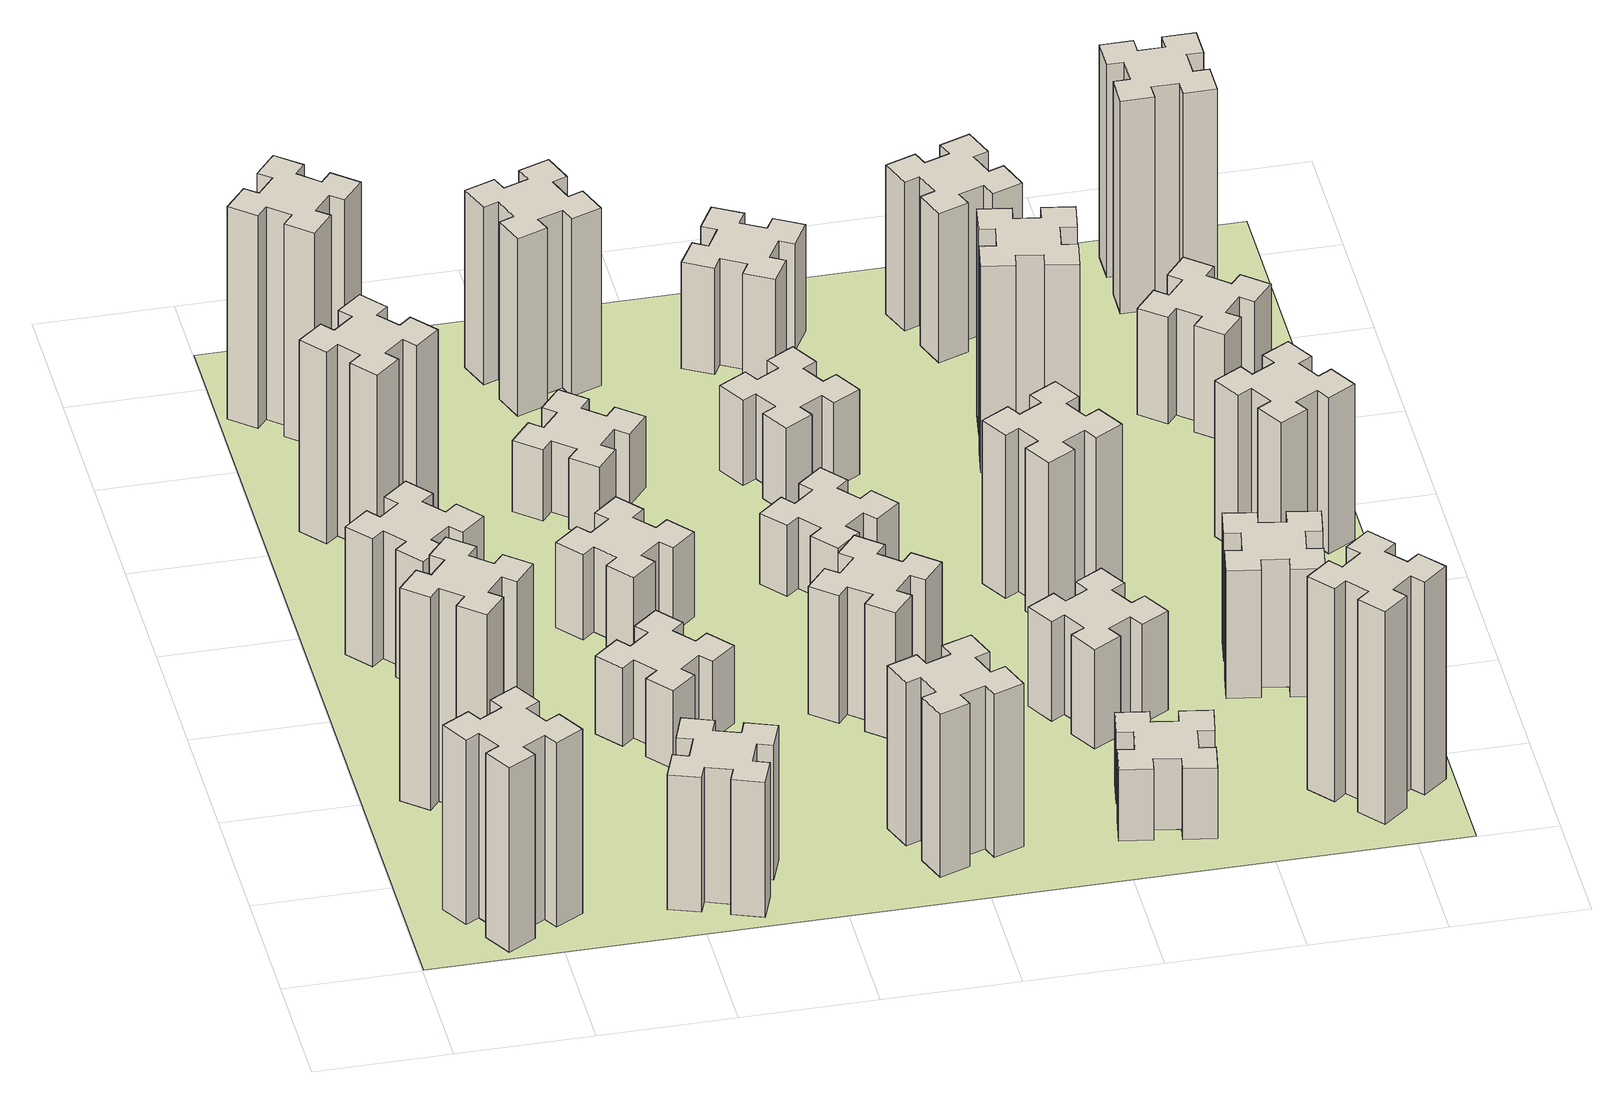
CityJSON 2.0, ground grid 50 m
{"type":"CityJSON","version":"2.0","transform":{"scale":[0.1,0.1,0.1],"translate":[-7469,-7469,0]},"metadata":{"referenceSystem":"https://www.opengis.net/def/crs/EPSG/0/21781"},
"CityObjects":{
"building1":{"type":"Building","attributes":{"class":"1000","function":"1000","usage":"1000","yearOfConstruction":2016,"roofType":"1000","measuredHeight":78,"storeysAboveGround":30,"storeysBelowGround":0},"geometry":[{"type":"Solid","lod":"1","boundaries":[[[[0,1,2,3,4,5,6,7,8,9,10,11,12,13,14,15,16,17,18,19]],[[17,16,20,21]],[[16,15,22,20]],[[15,14,23,22]],[[14,13,24,23]],[[13,12,25,24]],[[12,11,26,25]],[[11,10,27,26]],[[10,9,28,27]],[[9,8,29,28]],[[8,7,30,29]],[[7,6,31,30]],[[6,5,32,31]],[[5,4,33,32]],[[4,3,34,33]],[[3,2,35,34]],[[2,1,36,35]],[[1,0,37,36]],[[0,19,38,37]],[[19,18,39,38]],[[18,17,21,39]],[[24,25,26,27,28,29,30,31,32,33,34,35,36,37,38,39,21,20,22,23]]]]}]},
"building2":{"type":"Building","attributes":{"class":"1000","function":"1000","usage":"1000","yearOfConstruction":2016,"roofType":"1000","measuredHeight":90,"storeysAboveGround":30,"storeysBelowGround":0},"geometry":[{"type":"Solid","lod":"1","boundaries":[[[[40,41,42,43,44,45,46,47,48,49,50,51,52,53,54,55,56,57,58,59]],[[57,56,60,61]],[[56,55,62,60]],[[55,54,63,62]],[[54,53,64,63]],[[53,52,65,64]],[[52,51,66,65]],[[51,50,67,66]],[[50,49,68,67]],[[49,48,69,68]],[[48,47,70,69]],[[47,46,71,70]],[[46,45,72,71]],[[45,44,73,72]],[[44,43,74,73]],[[43,42,75,74]],[[42,41,76,75]],[[41,40,77,76]],[[40,59,78,77]],[[59,58,79,78]],[[58,57,61,79]],[[64,65,66,67,68,69,70,71,72,73,74,75,76,77,78,79,61,60,62,63]]]]}]},
"building3":{"type":"Building","attributes":{"class":"1000","function":"1000","usage":"1000","yearOfConstruction":2016,"roofType":"1000","measuredHeight":54,"storeysAboveGround":30,"storeysBelowGround":0},"geometry":[{"type":"Solid","lod":"1","boundaries":[[[[80,81,82,83,84,85,86,87,88,89,90,91,92,93,94,95,96,97,98,99]],[[97,96,100,101]],[[96,95,102,100]],[[95,94,103,102]],[[94,93,104,103]],[[93,92,105,104]],[[92,91,106,105]],[[91,90,107,106]],[[90,89,108,107]],[[89,88,109,108]],[[88,87,110,109]],[[87,86,111,110]],[[86,85,112,111]],[[85,84,113,112]],[[84,83,114,113]],[[83,82,115,114]],[[82,81,116,115]],[[81,80,117,116]],[[80,99,118,117]],[[99,98,119,118]],[[98,97,101,119]],[[104,105,106,107,108,109,110,111,112,113,114,115,116,117,118,119,101,100,102,103]]]]}]},
"building4":{"type":"Building","attributes":{"class":"1000","function":"1000","usage":"1000","yearOfConstruction":2016,"roofType":"1000","measuredHeight":81,"storeysAboveGround":30,"storeysBelowGround":0},"geometry":[{"type":"Solid","lod":"1","boundaries":[[[[120,121,122,123,124,125,126,127,128,129,130,131,132,133,134,135,136,137,138,139]],[[137,136,140,141]],[[136,135,142,140]],[[135,134,143,142]],[[134,133,144,143]],[[133,132,145,144]],[[132,131,146,145]],[[131,130,147,146]],[[130,129,148,147]],[[129,128,149,148]],[[128,127,150,149]],[[127,126,151,150]],[[126,125,152,151]],[[125,124,153,152]],[[124,123,154,153]],[[123,122,155,154]],[[122,121,156,155]],[[121,120,157,156]],[[120,139,158,157]],[[139,138,159,158]],[[138,137,141,159]],[[144,145,146,147,148,149,150,151,152,153,154,155,156,157,158,159,141,140,142,143]]]]}]},
"building5":{"type":"Building","attributes":{"class":"1000","function":"1000","usage":"1000","yearOfConstruction":2016,"roofType":"1000","measuredHeight":57,"storeysAboveGround":30,"storeysBelowGround":0},"geometry":[{"type":"Solid","lod":"1","boundaries":[[[[160,161,162,163,164,165,166,167,168,169,170,171,172,173,174,175,176,177,178,179]],[[177,176,180,181]],[[176,175,182,180]],[[175,174,183,182]],[[174,173,184,183]],[[173,172,185,184]],[[172,171,186,185]],[[171,170,187,186]],[[170,169,188,187]],[[169,168,189,188]],[[168,167,190,189]],[[167,166,191,190]],[[166,165,192,191]],[[165,164,193,192]],[[164,163,194,193]],[[163,162,195,194]],[[162,161,196,195]],[[161,160,197,196]],[[160,179,198,197]],[[179,178,199,198]],[[178,177,181,199]],[[184,185,186,187,188,189,190,191,192,193,194,195,196,197,198,199,181,180,182,183]]]]}]},
"building6":{"type":"Building","attributes":{"class":"1000","function":"1000","usage":"1000","yearOfConstruction":2016,"roofType":"1000","measuredHeight":90,"storeysAboveGround":30,"storeysBelowGround":0},"geometry":[{"type":"Solid","lod":"1","boundaries":[[[[200,201,202,203,204,205,206,207,208,209,210,211,212,213,214,215,216,217,218,219]],[[217,216,220,221]],[[216,215,222,220]],[[215,214,223,222]],[[214,213,224,223]],[[213,212,225,224]],[[212,211,226,225]],[[211,210,227,226]],[[210,209,228,227]],[[209,208,229,228]],[[208,207,230,229]],[[207,206,231,230]],[[206,205,232,231]],[[205,204,233,232]],[[204,203,234,233]],[[203,202,235,234]],[[202,201,236,235]],[[201,200,237,236]],[[200,219,238,237]],[[219,218,239,238]],[[218,217,221,239]],[[224,225,226,227,228,229,230,231,232,233,234,235,236,237,238,239,221,220,222,223]]]]}]},
"building7":{"type":"Building","attributes":{"class":"1000","function":"1000","usage":"1000","yearOfConstruction":2016,"roofType":"1000","measuredHeight":33,"storeysAboveGround":30,"storeysBelowGround":0},"geometry":[{"type":"Solid","lod":"1","boundaries":[[[[240,241,242,243,244,245,246,247,248,249,250,251,252,253,254,255,256,257,258,259]],[[257,256,260,261]],[[256,255,262,260]],[[255,254,263,262]],[[254,253,264,263]],[[253,252,265,264]],[[252,251,266,265]],[[251,250,267,266]],[[250,249,268,267]],[[249,248,269,268]],[[248,247,270,269]],[[247,246,271,270]],[[246,245,272,271]],[[245,244,273,272]],[[244,243,274,273]],[[243,242,275,274]],[[242,241,276,275]],[[241,240,277,276]],[[240,259,278,277]],[[259,258,279,278]],[[258,257,261,279]],[[264,265,266,267,268,269,270,271,272,273,274,275,276,277,278,279,261,260,262,263]]]]}]},
"building8":{"type":"Building","attributes":{"class":"1000","function":"1000","usage":"1000","yearOfConstruction":2016,"roofType":"1000","measuredHeight":36,"storeysAboveGround":30,"storeysBelowGround":0},"geometry":[{"type":"Solid","lod":"1","boundaries":[[[[280,281,282,283,284,285,286,287,288,289,290,291,292,293,294,295,296,297,298,299]],[[297,296,300,301]],[[296,295,302,300]],[[295,294,303,302]],[[294,293,304,303]],[[293,292,305,304]],[[292,291,306,305]],[[291,290,307,306]],[[290,289,308,307]],[[289,288,309,308]],[[288,287,310,309]],[[287,286,311,310]],[[286,285,312,311]],[[285,284,313,312]],[[284,283,314,313]],[[283,282,315,314]],[[282,281,316,315]],[[281,280,317,316]],[[280,299,318,317]],[[299,298,319,318]],[[298,297,301,319]],[[304,305,306,307,308,309,310,311,312,313,314,315,316,317,318,319,301,300,302,303]]]]}]},
"building9":{"type":"Building","attributes":{"class":"1000","function":"1000","usage":"1000","yearOfConstruction":2016,"roofType":"1000","measuredHeight":30,"storeysAboveGround":30,"storeysBelowGround":0},"geometry":[{"type":"Solid","lod":"1","boundaries":[[[[320,321,322,323,324,325,326,327,328,329,330,331,332,333,334,335,336,337,338,339]],[[337,336,340,341]],[[336,335,342,340]],[[335,334,343,342]],[[334,333,344,343]],[[333,332,345,344]],[[332,331,346,345]],[[331,330,347,346]],[[330,329,348,347]],[[329,328,349,348]],[[328,327,350,349]],[[327,326,351,350]],[[326,325,352,351]],[[325,324,353,352]],[[324,323,354,353]],[[323,322,355,354]],[[322,321,356,355]],[[321,320,357,356]],[[320,339,358,357]],[[339,338,359,358]],[[338,337,341,359]],[[344,345,346,347,348,349,350,351,352,353,354,355,356,357,358,359,341,340,342,343]]]]}]},
"building10":{"type":"Building","attributes":{"class":"1000","function":"1000","usage":"1000","yearOfConstruction":2016,"roofType":"1000","measuredHeight":69,"storeysAboveGround":30,"storeysBelowGround":0},"geometry":[{"type":"Solid","lod":"1","boundaries":[[[[360,361,362,363,364,365,366,367,368,369,370,371,372,373,374,375,376,377,378,379]],[[377,376,380,381]],[[376,375,382,380]],[[375,374,383,382]],[[374,373,384,383]],[[373,372,385,384]],[[372,371,386,385]],[[371,370,387,386]],[[370,369,388,387]],[[369,368,389,388]],[[368,367,390,389]],[[367,366,391,390]],[[366,365,392,391]],[[365,364,393,392]],[[364,363,394,393]],[[363,362,395,394]],[[362,361,396,395]],[[361,360,397,396]],[[360,379,398,397]],[[379,378,399,398]],[[378,377,381,399]],[[384,385,386,387,388,389,390,391,392,393,394,395,396,397,398,399,381,380,382,383]]]]}]},
"building11":{"type":"Building","attributes":{"class":"1000","function":"1000","usage":"1000","yearOfConstruction":2016,"roofType":"1000","measuredHeight":75,"storeysAboveGround":30,"storeysBelowGround":0},"geometry":[{"type":"Solid","lod":"1","boundaries":[[[[400,401,402,403,404,405,406,407,408,409,410,411,412,413,414,415,416,417,418,419]],[[417,416,420,421]],[[416,415,422,420]],[[415,414,423,422]],[[414,413,424,423]],[[413,412,425,424]],[[412,411,426,425]],[[411,410,427,426]],[[410,409,428,427]],[[409,408,429,428]],[[408,407,430,429]],[[407,406,431,430]],[[406,405,432,431]],[[405,404,433,432]],[[404,403,434,433]],[[403,402,435,434]],[[402,401,436,435]],[[401,400,437,436]],[[400,419,438,437]],[[419,418,439,438]],[[418,417,421,439]],[[424,425,426,427,428,429,430,431,432,433,434,435,436,437,438,439,421,420,422,423]]]]}]},
"building12":{"type":"Building","attributes":{"class":"1000","function":"1000","usage":"1000","yearOfConstruction":2016,"roofType":"1000","measuredHeight":54,"storeysAboveGround":30,"storeysBelowGround":0},"geometry":[{"type":"Solid","lod":"1","boundaries":[[[[440,441,442,443,444,445,446,447,448,449,450,451,452,453,454,455,456,457,458,459]],[[457,456,460,461]],[[456,455,462,460]],[[455,454,463,462]],[[454,453,464,463]],[[453,452,465,464]],[[452,451,466,465]],[[451,450,467,466]],[[450,449,468,467]],[[449,448,469,468]],[[448,447,470,469]],[[447,446,471,470]],[[446,445,472,471]],[[445,444,473,472]],[[444,443,474,473]],[[443,442,475,474]],[[442,441,476,475]],[[441,440,477,476]],[[440,459,478,477]],[[459,458,479,478]],[[458,457,461,479]],[[464,465,466,467,468,469,470,471,472,473,474,475,476,477,478,479,461,460,462,463]]]]}]},
"building13":{"type":"Building","attributes":{"class":"1000","function":"1000","usage":"1000","yearOfConstruction":2016,"roofType":"1000","measuredHeight":30,"storeysAboveGround":30,"storeysBelowGround":0},"geometry":[{"type":"Solid","lod":"1","boundaries":[[[[480,481,482,483,484,485,486,487,488,489,490,491,492,493,494,495,496,497,498,499]],[[497,496,500,501]],[[496,495,502,500]],[[495,494,503,502]],[[494,493,504,503]],[[493,492,505,504]],[[492,491,506,505]],[[491,490,507,506]],[[490,489,508,507]],[[489,488,509,508]],[[488,487,510,509]],[[487,486,511,510]],[[486,485,512,511]],[[485,484,513,512]],[[484,483,514,513]],[[483,482,515,514]],[[482,481,516,515]],[[481,480,517,516]],[[480,499,518,517]],[[499,498,519,518]],[[498,497,501,519]],[[504,505,506,507,508,509,510,511,512,513,514,515,516,517,518,519,501,500,502,503]]]]}]},
"building14":{"type":"Building","attributes":{"class":"1000","function":"1000","usage":"1000","yearOfConstruction":2016,"roofType":"1000","measuredHeight":36,"storeysAboveGround":30,"storeysBelowGround":0},"geometry":[{"type":"Solid","lod":"1","boundaries":[[[[520,521,522,523,524,525,526,527,528,529,530,531,532,533,534,535,536,537,538,539]],[[537,536,540,541]],[[536,535,542,540]],[[535,534,543,542]],[[534,533,544,543]],[[533,532,545,544]],[[532,531,546,545]],[[531,530,547,546]],[[530,529,548,547]],[[529,528,549,548]],[[528,527,550,549]],[[527,526,551,550]],[[526,525,552,551]],[[525,524,553,552]],[[524,523,554,553]],[[523,522,555,554]],[[522,521,556,555]],[[521,520,557,556]],[[520,539,558,557]],[[539,538,559,558]],[[538,537,541,559]],[[544,545,546,547,548,549,550,551,552,553,554,555,556,557,558,559,541,540,542,543]]]]}]},
"building15":{"type":"Building","attributes":{"class":"1000","function":"1000","usage":"1000","yearOfConstruction":2016,"roofType":"1000","measuredHeight":30,"storeysAboveGround":30,"storeysBelowGround":0},"geometry":[{"type":"Solid","lod":"1","boundaries":[[[[560,561,562,563,564,565,566,567,568,569,570,571,572,573,574,575,576,577,578,579]],[[577,576,580,581]],[[576,575,582,580]],[[575,574,583,582]],[[574,573,584,583]],[[573,572,585,584]],[[572,571,586,585]],[[571,570,587,586]],[[570,569,588,587]],[[569,568,589,588]],[[568,567,590,589]],[[567,566,591,590]],[[566,565,592,591]],[[565,564,593,592]],[[564,563,594,593]],[[563,562,595,594]],[[562,561,596,595]],[[561,560,597,596]],[[560,579,598,597]],[[579,578,599,598]],[[578,577,581,599]],[[584,585,586,587,588,589,590,591,592,593,594,595,596,597,598,599,581,580,582,583]]]]}]},
"building16":{"type":"Building","attributes":{"class":"1000","function":"1000","usage":"1000","yearOfConstruction":2016,"roofType":"1000","measuredHeight":45,"storeysAboveGround":30,"storeysBelowGround":0},"geometry":[{"type":"Solid","lod":"1","boundaries":[[[[600,601,602,603,604,605,606,607,608,609,610,611,612,613,614,615,616,617,618,619]],[[617,616,620,621]],[[616,615,622,620]],[[615,614,623,622]],[[614,613,624,623]],[[613,612,625,624]],[[612,611,626,625]],[[611,610,627,626]],[[610,609,628,627]],[[609,608,629,628]],[[608,607,630,629]],[[607,606,631,630]],[[606,605,632,631]],[[605,604,633,632]],[[604,603,634,633]],[[603,602,635,634]],[[602,601,636,635]],[[601,600,637,636]],[[600,619,638,637]],[[619,618,639,638]],[[618,617,621,639]],[[624,625,626,627,628,629,630,631,632,633,634,635,636,637,638,639,621,620,622,623]]]]}]},
"building17":{"type":"Building","attributes":{"class":"1000","function":"1000","usage":"1000","yearOfConstruction":2016,"roofType":"1000","measuredHeight":42,"storeysAboveGround":30,"storeysBelowGround":0},"geometry":[{"type":"Solid","lod":"1","boundaries":[[[[640,641,642,643,644,645,646,647,648,649,650,651,652,653,654,655,656,657,658,659]],[[657,656,660,661]],[[656,655,662,660]],[[655,654,663,662]],[[654,653,664,663]],[[653,652,665,664]],[[652,651,666,665]],[[651,650,667,666]],[[650,649,668,667]],[[649,648,669,668]],[[648,647,670,669]],[[647,646,671,670]],[[646,645,672,671]],[[645,644,673,672]],[[644,643,674,673]],[[643,642,675,674]],[[642,641,676,675]],[[641,640,677,676]],[[640,659,678,677]],[[659,658,679,678]],[[658,657,661,679]],[[664,665,666,667,668,669,670,671,672,673,674,675,676,677,678,679,661,660,662,663]]]]}]},
"building18":{"type":"Building","attributes":{"class":"1000","function":"1000","usage":"1000","yearOfConstruction":2016,"roofType":"1000","measuredHeight":69,"storeysAboveGround":30,"storeysBelowGround":0},"geometry":[{"type":"Solid","lod":"1","boundaries":[[[[680,681,682,683,684,685,686,687,688,689,690,691,692,693,694,695,696,697,698,699]],[[697,696,700,701]],[[696,695,702,700]],[[695,694,703,702]],[[694,693,704,703]],[[693,692,705,704]],[[692,691,706,705]],[[691,690,707,706]],[[690,689,708,707]],[[689,688,709,708]],[[688,687,710,709]],[[687,686,711,710]],[[686,685,712,711]],[[685,684,713,712]],[[684,683,714,713]],[[683,682,715,714]],[[682,681,716,715]],[[681,680,717,716]],[[680,699,718,717]],[[699,698,719,718]],[[698,697,701,719]],[[704,705,706,707,708,709,710,711,712,713,714,715,716,717,718,719,701,700,702,703]]]]}]},
"building19":{"type":"Building","attributes":{"class":"1000","function":"1000","usage":"1000","yearOfConstruction":2016,"roofType":"1000","measuredHeight":87,"storeysAboveGround":30,"storeysBelowGround":0},"geometry":[{"type":"Solid","lod":"1","boundaries":[[[[720,721,722,723,724,725,726,727,728,729,730,731,732,733,734,735,736,737,738,739]],[[737,736,740,741]],[[736,735,742,740]],[[735,734,743,742]],[[734,733,744,743]],[[733,732,745,744]],[[732,731,746,745]],[[731,730,747,746]],[[730,729,748,747]],[[729,728,749,748]],[[728,727,750,749]],[[727,726,751,750]],[[726,725,752,751]],[[725,724,753,752]],[[724,723,754,753]],[[723,722,755,754]],[[722,721,756,755]],[[721,720,757,756]],[[720,739,758,757]],[[739,738,759,758]],[[738,737,741,759]],[[744,745,746,747,748,749,750,751,752,753,754,755,756,757,758,759,741,740,742,743]]]]}]},
"building20":{"type":"Building","attributes":{"class":"1000","function":"1000","usage":"1000","yearOfConstruction":2016,"roofType":"1000","measuredHeight":90,"storeysAboveGround":30,"storeysBelowGround":0},"geometry":[{"type":"Solid","lod":"1","boundaries":[[[[760,761,762,763,764,765,766,767,768,769,770,771,772,773,774,775,776,777,778,779]],[[777,776,780,781]],[[776,775,782,780]],[[775,774,783,782]],[[774,773,784,783]],[[773,772,785,784]],[[772,771,786,785]],[[771,770,787,786]],[[770,769,788,787]],[[769,768,789,788]],[[768,767,790,789]],[[767,766,791,790]],[[766,765,792,791]],[[765,764,793,792]],[[764,763,794,793]],[[763,762,795,794]],[[762,761,796,795]],[[761,760,797,796]],[[760,779,798,797]],[[779,778,799,798]],[[778,777,781,799]],[[784,785,786,787,788,789,790,791,792,793,794,795,796,797,798,799,781,780,782,783]]]]}]},
"building21":{"type":"Building","attributes":{"class":"1000","function":"1000","usage":"1000","yearOfConstruction":2016,"roofType":"1000","measuredHeight":54,"storeysAboveGround":30,"storeysBelowGround":0},"geometry":[{"type":"Solid","lod":"1","boundaries":[[[[800,801,802,803,804,805,806,807,808,809,810,811,812,813,814,815,816,817,818,819]],[[817,816,820,821]],[[816,815,822,820]],[[815,814,823,822]],[[814,813,824,823]],[[813,812,825,824]],[[812,811,826,825]],[[811,810,827,826]],[[810,809,828,827]],[[809,808,829,828]],[[808,807,830,829]],[[807,806,831,830]],[[806,805,832,831]],[[805,804,833,832]],[[804,803,834,833]],[[803,802,835,834]],[[802,801,836,835]],[[801,800,837,836]],[[800,819,838,837]],[[819,818,839,838]],[[818,817,821,839]],[[824,825,826,827,828,829,830,831,832,833,834,835,836,837,838,839,821,820,822,823]]]]}]},
"building22":{"type":"Building","attributes":{"class":"1000","function":"1000","usage":"1000","yearOfConstruction":2016,"roofType":"1000","measuredHeight":63,"storeysAboveGround":30,"storeysBelowGround":0},"geometry":[{"type":"Solid","lod":"1","boundaries":[[[[840,841,842,843,844,845,846,847,848,849,850,851,852,853,854,855,856,857,858,859]],[[857,856,860,861]],[[856,855,862,860]],[[855,854,863,862]],[[854,853,864,863]],[[853,852,865,864]],[[852,851,866,865]],[[851,850,867,866]],[[850,849,868,867]],[[849,848,869,868]],[[848,847,870,869]],[[847,846,871,870]],[[846,845,872,871]],[[845,844,873,872]],[[844,843,874,873]],[[843,842,875,874]],[[842,841,876,875]],[[841,840,877,876]],[[840,859,878,877]],[[859,858,879,878]],[[858,857,861,879]],[[864,865,866,867,868,869,870,871,872,873,874,875,876,877,878,879,861,860,862,863]]]]}]},
"building23":{"type":"Building","attributes":{"class":"1000","function":"1000","usage":"1000","yearOfConstruction":2016,"roofType":"1000","measuredHeight":66,"storeysAboveGround":30,"storeysBelowGround":0},"geometry":[{"type":"Solid","lod":"1","boundaries":[[[[880,881,882,883,884,885,886,887,888,889,890,891,892,893,894,895,896,897,898,899]],[[897,896,900,901]],[[896,895,902,900]],[[895,894,903,902]],[[894,893,904,903]],[[893,892,905,904]],[[892,891,906,905]],[[891,890,907,906]],[[890,889,908,907]],[[889,888,909,908]],[[888,887,910,909]],[[887,886,911,910]],[[886,885,912,911]],[[885,884,913,912]],[[884,883,914,913]],[[883,882,915,914]],[[882,881,916,915]],[[881,880,917,916]],[[880,899,918,917]],[[899,898,919,918]],[[898,897,901,919]],[[904,905,906,907,908,909,910,911,912,913,914,915,916,917,918,919,901,900,902,903]]]]}]},
"building24":{"type":"Building","attributes":{"class":"1000","function":"1000","usage":"1000","yearOfConstruction":2016,"roofType":"1000","measuredHeight":45,"storeysAboveGround":30,"storeysBelowGround":0},"geometry":[{"type":"Solid","lod":"1","boundaries":[[[[920,921,922,923,924,925,926,927,928,929,930,931,932,933,934,935,936,937,938,939]],[[937,936,940,941]],[[936,935,942,940]],[[935,934,943,942]],[[934,933,944,943]],[[933,932,945,944]],[[932,931,946,945]],[[931,930,947,946]],[[930,929,948,947]],[[929,928,949,948]],[[928,927,950,949]],[[927,926,951,950]],[[926,925,952,951]],[[925,924,953,952]],[[924,923,954,953]],[[923,922,955,954]],[[922,921,956,955]],[[921,920,957,956]],[[920,939,958,957]],[[939,938,959,958]],[[938,937,941,959]],[[944,945,946,947,948,949,950,951,952,953,954,955,956,957,958,959,941,940,942,943]]]]}]},
"building25":{"type":"Building","attributes":{"class":"1000","function":"1000","usage":"1000","yearOfConstruction":2016,"roofType":"1000","measuredHeight":90,"storeysAboveGround":30,"storeysBelowGround":0},"geometry":[{"type":"Solid","lod":"1","boundaries":[[[[960,961,962,963,964,965,966,967,968,969,970,971,972,973,974,975,976,977,978,979]],[[977,976,980,981]],[[976,975,982,980]],[[975,974,983,982]],[[974,973,984,983]],[[973,972,985,984]],[[972,971,986,985]],[[971,970,987,986]],[[970,969,988,987]],[[969,968,989,988]],[[968,967,990,989]],[[967,966,991,990]],[[966,965,992,991]],[[965,964,993,992]],[[964,963,994,993]],[[963,962,995,994]],[[962,961,996,995]],[[961,960,997,996]],[[960,979,998,997]],[[979,978,999,998]],[[978,977,981,999]],[[984,985,986,987,988,989,990,991,992,993,994,995,996,997,998,999,981,980,982,983]]]]}]},
"landuse1":{"type":"LandUse","attributes":{"name":"plot1","function":"1010"},"geometry":[{"type":"MultiSurface","lod":"1","boundaries":[[[1000,1001,1002,1003]]]}]}
},
"vertices":[
[255,264,0],[305,177,0],[253,147,0],[313,43,0],[417,103,0],[387,155,0],[474,205,0],[504,153,0],[608,213,0],[548,317,0],[496,287,0],[446,374,0],[498,404,0],[438,508,0],[334,448,0],[364,396,0],[277,346,0],[247,398,0],[143,338,0],[203,234,0],[277,346,780],[247,398,780],[364,396,780],[334,448,780],[438,508,780],[498,404,780],[446,374,780],[496,287,780],[548,317,780],[608,213,780],[504,153,780],[474,205,780],[387,155,780],[417,103,780],[313,43,780],[253,147,780],[305,177,780],[255,264,780],[203,234,780],[143,338,780],
[484,1067,0],[408,1132,0],[446,1178,0],[354,1255,0],[277,1163,0],[323,1124,0],[259,1048,0],[213,1086,0],[136,994,0],[228,917,0],[266,963,0],[343,899,0],[304,853,0],[396,776,0],[473,868,0],[427,906,0],[492,983,0],[538,944,0],[615,1036,0],[523,1113,0],[492,983,900],[538,944,900],[427,906,900],[473,868,900],[396,776,900],[304,853,900],[343,899,900],[266,963,900],[228,917,900],[136,994,900],[213,1086,900],[259,1048,900],[323,1124,900],[277,1163,900],[354,1255,900],[446,1178,900],[408,1132,900],[484,1067,900],[523,1113,900],[615,1036,900],
[492,1888,0],[427,1964,0],[473,2003,0],[396,2095,0],[304,2018,0],[343,1972,0],[266,1907,0],[228,1953,0],[136,1876,0],[213,1784,0],[259,1823,0],[323,1746,0],[277,1708,0],[354,1616,0],[446,1693,0],[408,1739,0],[484,1803,0],[523,1757,0],[615,1834,0],[538,1926,0],[484,1803,540],[523,1757,540],[408,1739,540],[446,1693,540],[354,1616,540],[277,1708,540],[323,1746,540],[259,1823,540],[213,1784,540],[136,1876,540],[228,1953,540],[266,1907,540],[343,1972,540],[304,2018,540],[396,2095,540],[473,2003,540],[427,1964,540],[492,1888,540],[538,1926,540],[615,1834,540],
[343,2712,0],[266,2647,0],[228,2693,0],[136,2616,0],[213,2524,0],[259,2563,0],[323,2486,0],[277,2448,0],[354,2356,0],[446,2433,0],[408,2479,0],[484,2543,0],[523,2497,0],[615,2574,0],[538,2666,0],[492,2628,0],[427,2704,0],[473,2743,0],[396,2835,0],[304,2758,0],[427,2704,810],[473,2743,810],[492,2628,810],[538,2666,810],[615,2574,810],[523,2497,810],[484,2543,810],[408,2479,810],[446,2433,810],[354,2356,810],[277,2448,810],[323,2486,810],[259,2563,810],[213,2524,810],[136,2616,810],[228,2693,810],[266,2647,810],[343,2712,810],[304,2758,810],[396,2835,810],
[1029,360,0],[995,266,0],[939,287,0],[897,174,0],[1010,133,0],[1031,189,0],[1125,155,0],[1104,99,0],[1217,57,0],[1258,170,0],[1202,191,0],[1236,285,0],[1292,264,0],[1333,377,0],[1220,418,0],[1200,362,0],[1106,396,0],[1127,452,0],[1014,493,0],[973,380,0],[1106,396,570],[1127,452,570],[1200,362,570],[1220,418,570],[1333,377,570],[1292,264,570],[1236,285,570],[1202,191,570],[1258,170,570],[1217,57,570],[1104,99,570],[1125,155,570],[1031,189,570],[1010,133,570],[897,174,570],[939,287,570],[995,266,570],[1029,360,570],[973,380,570],[1014,493,570],
[384,3387,0],[308,3452,0],[346,3498,0],[254,3575,0],[177,3483,0],[223,3444,0],[159,3368,0],[113,3406,0],[36,3314,0],[128,3237,0],[166,3283,0],[243,3219,0],[204,3173,0],[296,3096,0],[373,3188,0],[327,3226,0],[392,3303,0],[438,3264,0],[515,3356,0],[423,3433,0],[392,3303,900],[438,3264,900],[327,3226,900],[373,3188,900],[296,3096,900],[204,3173,900],[243,3219,900],[166,3283,900],[128,3237,900],[36,3314,900],[113,3406,900],[159,3368,900],[223,3444,900],[177,3483,900],[254,3575,900],[346,3498,900],[308,3452,900],[384,3387,900],[423,3433,900],[515,3356,900],
[1083,1332,0],[1006,1267,0],[968,1313,0],[876,1236,0],[953,1144,0],[999,1183,0],[1063,1106,0],[1017,1068,0],[1094,976,0],[1186,1053,0],[1148,1099,0],[1224,1163,0],[1263,1117,0],[1355,1194,0],[1278,1286,0],[1232,1248,0],[1167,1324,0],[1213,1363,0],[1136,1455,0],[1044,1378,0],[1167,1324,330],[1213,1363,330],[1232,1248,330],[1278,1286,330],[1355,1194,330],[1263,1117,330],[1224,1163,330],[1148,1099,330],[1186,1053,330],[1094,976,330],[1017,1068,330],[1063,1106,330],[999,1183,330],[953,1144,330],[876,1236,330],[968,1313,330],[1006,1267,330],[1083,1332,330],[1044,1378,330],[1136,1455,330],
[1083,1972,0],[1006,1907,0],[968,1953,0],[876,1876,0],[953,1784,0],[999,1823,0],[1063,1746,0],[1017,1708,0],[1094,1616,0],[1186,1693,0],[1148,1739,0],[1224,1803,0],[1263,1757,0],[1355,1834,0],[1278,1926,0],[1232,1888,0],[1167,1964,0],[1213,2003,0],[1136,2095,0],[1044,2018,0],[1167,1964,360],[1213,2003,360],[1232,1888,360],[1278,1926,360],[1355,1834,360],[1263,1757,360],[1224,1803,360],[1148,1739,360],[1186,1693,360],[1094,1616,360],[1017,1708,360],[1063,1746,360],[999,1823,360],[953,1784,360],[876,1876,360],[968,1953,360],[1006,1907,360],[1083,1972,360],[1044,2018,360],[1136,2095,360],
[1006,2543,0],[1083,2479,0],[1044,2433,0],[1136,2356,0],[1213,2448,0],[1167,2486,0],[1232,2563,0],[1278,2524,0],[1355,2616,0],[1263,2693,0],[1224,2647,0],[1148,2712,0],[1186,2758,0],[1094,2835,0],[1017,2743,0],[1063,2704,0],[999,2628,0],[953,2666,0],[876,2574,0],[968,2497,0],[999,2628,300],[953,2666,300],[1063,2704,300],[1017,2743,300],[1094,2835,300],[1186,2758,300],[1148,2712,300],[1224,2647,300],[1263,2693,300],[1355,2616,300],[1278,2524,300],[1232,2563,300],[1167,2486,300],[1213,2448,300],[1136,2356,300],[1044,2433,300],[1083,2479,300],[1006,2543,300],[968,2497,300],[876,2574,300],
[1965,496,0],[1871,462,0],[1850,518,0],[1737,477,0],[1779,364,0],[1835,385,0],[1869,291,0],[1813,270,0],[1854,157,0],[1967,199,0],[1946,255,0],[2040,289,0],[2060,233,0],[2173,274,0],[2132,387,0],[2076,366,0],[2042,460,0],[2098,480,0],[2057,593,0],[1944,552,0],[2042,460,690],[2098,480,690],[2076,366,690],[2132,387,690],[2173,274,690],[2060,233,690],[2040,289,690],[1946,255,690],[1967,199,690],[1854,157,690],[1813,270,690],[1869,291,690],[1835,385,690],[1779,364,690],[1737,477,690],[1850,518,690],[1871,462,690],[1965,496,690],[1944,552,690],[2057,593,690],
[1125,3456,0],[1031,3422,0],[1010,3478,0],[897,3437,0],[939,3324,0],[995,3345,0],[1029,3251,0],[973,3230,0],[1014,3117,0],[1127,3159,0],[1106,3215,0],[1200,3249,0],[1220,3193,0],[1333,3234,0],[1292,3347,0],[1236,3326,0],[1202,3420,0],[1258,3440,0],[1217,3553,0],[1104,3512,0],[1202,3420,750],[1258,3440,750],[1236,3326,750],[1292,3347,750],[1333,3234,750],[1220,3193,750],[1200,3249,750],[1106,3215,750],[1127,3159,750],[1014,3117,750],[973,3230,750],[1029,3251,750],[995,3345,750],[939,3324,750],[897,3437,750],[1010,3478,750],[1031,3422,750],[1125,3456,750],[1104,3512,750],[1217,3553,750],
[1746,1163,0],[1823,1099,0],[1784,1053,0],[1876,976,0],[1953,1068,0],[1907,1106,0],[1972,1183,0],[2018,1144,0],[2095,1236,0],[2003,1313,0],[1964,1267,0],[1888,1332,0],[1926,1378,0],[1834,1455,0],[1757,1363,0],[1803,1324,0],[1739,1248,0],[1693,1286,0],[1616,1194,0],[1708,1117,0],[1739,1248,540],[1693,1286,540],[1803,1324,540],[1757,1363,540],[1834,1455,540],[1926,1378,540],[1888,1332,540],[1964,1267,540],[2003,1313,540],[2095,1236,540],[2018,1144,540],[1972,1183,540],[1907,1106,540],[1953,1068,540],[1876,976,540],[1784,1053,540],[1823,1099,540],[1746,1163,540],[1708,1117,540],[1616,1194,540],
[1972,1988,0],[1907,2064,0],[1953,2103,0],[1876,2195,0],[1784,2118,0],[1823,2072,0],[1746,2007,0],[1708,2053,0],[1616,1976,0],[1693,1884,0],[1739,1923,0],[1803,1846,0],[1757,1808,0],[1834,1716,0],[1926,1793,0],[1888,1839,0],[1964,1903,0],[2003,1857,0],[2095,1934,0],[2018,2026,0],[1964,1903,300],[2003,1857,300],[1888,1839,300],[1926,1793,300],[1834,1716,300],[1757,1808,300],[1803,1846,300],[1739,1923,300],[1693,1884,300],[1616,1976,300],[1708,2053,300],[1746,2007,300],[1823,2072,300],[1784,2118,300],[1876,2195,300],[1953,2103,300],[1907,2064,300],[1972,1988,300],[2018,2026,300],[2095,1934,300],
[1976,2607,0],[1926,2694,0],[1978,2724,0],[1918,2828,0],[1814,2768,0],[1844,2716,0],[1757,2666,0],[1727,2718,0],[1623,2658,0],[1683,2554,0],[1735,2584,0],[1785,2497,0],[1733,2467,0],[1793,2363,0],[1897,2423,0],[1867,2475,0],[1954,2525,0],[1984,2473,0],[2088,2533,0],[2028,2637,0],[1954,2525,360],[1984,2473,360],[1867,2475,360],[1897,2423,360],[1793,2363,360],[1733,2467,360],[1785,2497,360],[1735,2584,360],[1683,2554,360],[1623,2658,360],[1727,2718,360],[1757,2666,360],[1844,2716,360],[1814,2768,360],[1918,2828,360],[1978,2724,360],[1926,2694,360],[1976,2607,360],[2028,2637,360],[2088,2533,360],
[2596,444,0],[2578,345,0],[2519,356,0],[2498,237,0],[2617,217,0],[2627,276,0],[2725,258,0],[2715,199,0],[2833,178,0],[2854,297,0],[2795,307,0],[2812,405,0],[2871,395,0],[2892,513,0],[2774,534,0],[2764,475,0],[2665,492,0],[2676,551,0],[2557,572,0],[2537,454,0],[2665,492,300],[2676,551,300],[2764,475,300],[2774,534,300],[2892,513,300],[2871,395,300],[2812,405,300],[2795,307,300],[2854,297,300],[2833,178,300],[2715,199,300],[2725,258,300],[2627,276,300],[2617,217,300],[2498,237,300],[2519,356,300],[2578,345,300],[2596,444,300],[2537,454,300],[2557,572,300],
[1785,3434,0],[1735,3347,0],[1683,3377,0],[1623,3273,0],[1727,3213,0],[1757,3265,0],[1844,3215,0],[1814,3163,0],[1918,3103,0],[1978,3207,0],[1926,3237,0],[1976,3324,0],[2028,3294,0],[2088,3398,0],[1984,3458,0],[1954,3406,0],[1867,3456,0],[1897,3508,0],[1793,3568,0],[1733,3464,0],[1867,3456,450],[1897,3508,450],[1954,3406,450],[1984,3458,450],[2088,3398,450],[2028,3294,450],[1976,3324,450],[1926,3237,450],[1978,3207,450],[1918,3103,450],[1814,3163,450],[1844,3215,450],[1757,3265,450],[1727,3213,450],[1623,3273,450],[1683,3377,450],[1735,3347,450],[1785,3434,450],[1733,3464,450],[1793,3568,450],
[2716,1027,0],[2666,1114,0],[2718,1144,0],[2658,1248,0],[2554,1188,0],[2584,1136,0],[2497,1086,0],[2467,1138,0],[2363,1078,0],[2423,974,0],[2475,1004,0],[2525,917,0],[2473,887,0],[2533,783,0],[2637,843,0],[2607,895,0],[2694,945,0],[2724,893,0],[2828,953,0],[2768,1057,0],[2694,945,420],[2724,893,420],[2607,895,420],[2637,843,420],[2533,783,420],[2473,887,420],[2525,917,420],[2475,1004,420],[2423,974,420],[2363,1078,420],[2467,1138,420],[2497,1086,420],[2584,1136,420],[2554,1188,420],[2658,1248,420],[2718,1144,420],[2666,1114,420],[2716,1027,420],[2768,1057,420],[2828,953,420],
[2475,1744,0],[2525,1657,0],[2473,1627,0],[2533,1523,0],[2637,1583,0],[2607,1635,0],[2694,1685,0],[2724,1633,0],[2828,1693,0],[2768,1797,0],[2716,1767,0],[2666,1854,0],[2718,1884,0],[2658,1988,0],[2554,1928,0],[2584,1876,0],[2497,1826,0],[2467,1878,0],[2363,1818,0],[2423,1714,0],[2497,1826,690],[2467,1878,690],[2584,1876,690],[2554,1928,690],[2658,1988,690],[2718,1884,690],[2666,1854,690],[2716,1767,690],[2768,1797,690],[2828,1693,690],[2724,1633,690],[2694,1685,690],[2607,1635,690],[2637,1583,690],[2533,1523,690],[2473,1627,690],[2525,1657,690],[2475,1744,690],[2423,1714,690],[2363,1818,690],
[2627,2496,0],[2725,2478,0],[2715,2419,0],[2833,2398,0],[2854,2517,0],[2795,2527,0],[2812,2625,0],[2871,2615,0],[2892,2733,0],[2774,2754,0],[2764,2695,0],[2665,2712,0],[2676,2771,0],[2557,2792,0],[2537,2674,0],[2596,2664,0],[2578,2565,0],[2519,2576,0],[2498,2457,0],[2617,2437,0],[2578,2565,870],[2519,2576,870],[2596,2664,870],[2537,2674,870],[2557,2792,870],[2676,2771,870],[2665,2712,870],[2764,2695,870],[2774,2754,870],[2892,2733,870],[2871,2615,870],[2812,2625,870],[2795,2527,870],[2854,2517,870],[2833,2398,870],[2715,2419,870],[2725,2478,870],[2627,2496,870],[2617,2437,870],[2498,2457,870],
[3468,259,0],[3544,323,0],[3583,277,0],[3675,354,0],[3598,446,0],[3552,408,0],[3487,484,0],[3533,523,0],[3456,615,0],[3364,538,0],[3403,492,0],[3326,427,0],[3288,473,0],[3196,396,0],[3273,304,0],[3319,343,0],[3383,266,0],[3337,228,0],[3414,136,0],[3506,213,0],[3383,266,900],[3337,228,900],[3319,343,900],[3273,304,900],[3196,396,900],[3288,473,900],[3326,427,900],[3403,492,900],[3364,538,900],[3456,615,900],[3533,523,900],[3487,484,900],[3552,408,900],[3598,446,900],[3675,354,900],[3583,277,900],[3544,323,900],[3468,259,900],[3506,213,900],[3414,136,900],
[3167,1016,0],[3265,998,0],[3255,939,0],[3373,918,0],[3394,1037,0],[3335,1047,0],[3352,1145,0],[3411,1135,0],[3432,1253,0],[3314,1274,0],[3304,1215,0],[3205,1232,0],[3216,1291,0],[3097,1312,0],[3077,1194,0],[3136,1184,0],[3118,1085,0],[3059,1096,0],[3038,977,0],[3157,957,0],[3118,1085,540],[3059,1096,540],[3136,1184,540],[3077,1194,540],[3097,1312,540],[3216,1291,540],[3205,1232,540],[3304,1215,540],[3314,1274,540],[3432,1253,540],[3411,1135,540],[3352,1145,540],[3335,1047,540],[3394,1037,540],[3373,918,540],[3255,939,540],[3265,998,540],[3167,1016,540],[3157,957,540],[3038,977,540],
[2475,3345,0],[2509,3251,0],[2453,3230,0],[2494,3117,0],[2607,3159,0],[2586,3215,0],[2680,3249,0],[2700,3193,0],[2813,3234,0],[2772,3347,0],[2716,3326,0],[2682,3420,0],[2738,3440,0],[2697,3553,0],[2584,3512,0],[2605,3456,0],[2511,3422,0],[2490,3478,0],[2377,3437,0],[2419,3324,0],[2511,3422,630],[2490,3478,630],[2605,3456,630],[2584,3512,630],[2697,3553,630],[2738,3440,630],[2682,3420,630],[2716,3326,630],[2772,3347,630],[2813,3234,630],[2700,3193,630],[2680,3249,630],[2586,3215,630],[2607,3159,630],[2494,3117,630],[2453,3230,630],[2509,3251,630],[2475,3345,630],[2419,3324,630],[2377,3437,630],
[3556,1867,0],[3506,1954,0],[3558,1984,0],[3498,2088,0],[3394,2028,0],[3424,1976,0],[3337,1926,0],[3307,1978,0],[3203,1918,0],[3263,1814,0],[3315,1844,0],[3365,1757,0],[3313,1727,0],[3373,1623,0],[3477,1683,0],[3447,1735,0],[3534,1785,0],[3564,1733,0],[3668,1793,0],[3608,1897,0],[3534,1785,660],[3564,1733,660],[3447,1735,660],[3477,1683,660],[3373,1623,660],[3313,1727,660],[3365,1757,660],[3315,1844,660],[3263,1814,660],[3203,1918,660],[3307,1978,660],[3337,1926,660],[3424,1976,660],[3394,2028,660],[3498,2088,660],[3558,1984,660],[3506,1954,660],[3556,1867,660],[3608,1897,660],[3668,1793,660],
[3444,2747,0],[3368,2812,0],[3406,2858,0],[3314,2935,0],[3237,2843,0],[3283,2804,0],[3219,2728,0],[3173,2766,0],[3096,2674,0],[3188,2597,0],[3226,2643,0],[3303,2579,0],[3264,2533,0],[3356,2456,0],[3433,2548,0],[3387,2586,0],[3452,2663,0],[3498,2624,0],[3575,2716,0],[3483,2793,0],[3452,2663,450],[3498,2624,450],[3387,2586,450],[3433,2548,450],[3356,2456,450],[3264,2533,450],[3303,2579,450],[3226,2643,450],[3188,2597,450],[3096,2674,450],[3173,2766,450],[3219,2728,450],[3283,2804,450],[3237,2843,450],[3314,2935,450],[3406,2858,450],[3368,2812,450],[3444,2747,450],[3483,2793,450],[3575,2716,450],
[3285,3325,0],[3385,3325,0],[3385,3265,0],[3505,3265,0],[3505,3385,0],[3445,3385,0],[3445,3485,0],[3505,3485,0],[3505,3605,0],[3385,3605,0],[3385,3545,0],[3285,3545,0],[3285,3605,0],[3165,3605,0],[3165,3485,0],[3225,3485,0],[3225,3385,0],[3165,3385,0],[3165,3265,0],[3285,3265,0],[3225,3385,900],[3165,3385,900],[3225,3485,900],[3165,3485,900],[3165,3605,900],[3285,3605,900],[3285,3545,900],[3385,3545,900],[3385,3605,900],[3505,3605,900],[3505,3485,900],[3445,3485,900],[3445,3385,900],[3505,3385,900],[3505,3265,900],[3385,3265,900],[3385,3325,900],[3285,3325,900],[3285,3265,900],[3165,3265,900],
[5,3705,0],[3705,3705,0],[3705,5,0],[5,5,0]
]}
